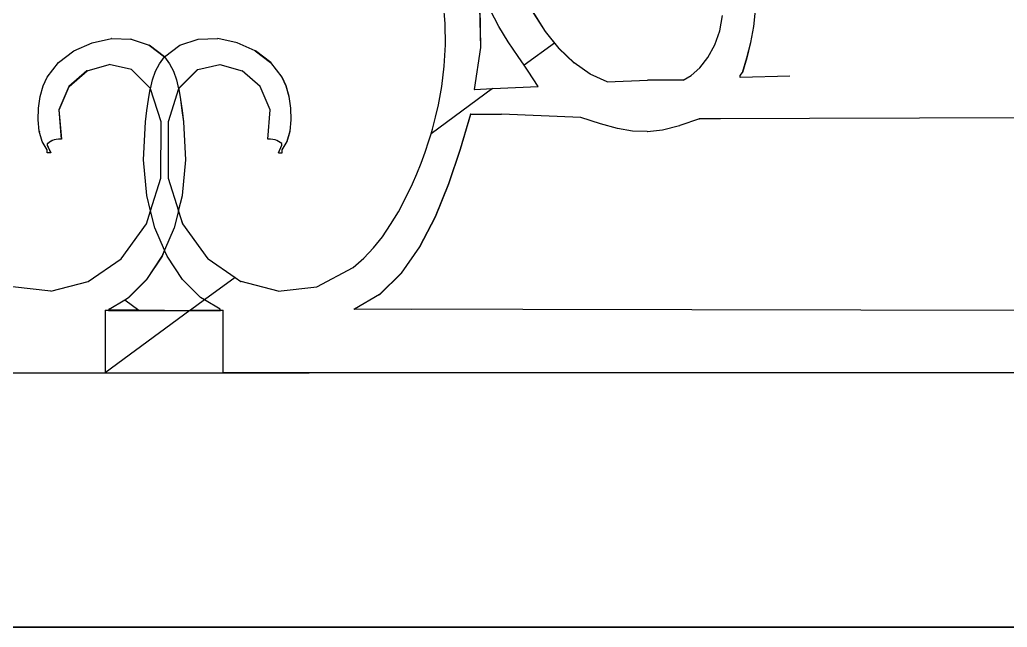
# Model space of a CAD drawing. Header units: inches. Extents: x 3672 to 10975, y -27382 to -746.
# Drawn here: x 4396.46 to 4405.79, y -26998.6 to -26992.85 of the extents above; entities that cross this region are included whole.
import ezdxf

# ---------------------------------------------------------------- set-up
doc = ezdxf.new("R2010")
doc.units = ezdxf.units.IN
doc.header["$LTSCALE"] = 17
doc.header["$MEASUREMENT"] = 0

msp = doc.modelspace()

# ---------------------------------------------------------------- linework, layer by layer
for p, q in [((4400.4804, -26992.8875), (4400.4658, -26992.6931)), ((4400.8066, -26992.7375), (4400.8138, -26993.1122)), ((4400.816, -26993.1122), (4400.8088, -26992.7375)), ((4400.9872, -26992.9134), (4400.9058, -26992.757)), ((4401.3142, -26992.785), (4401.427, -26992.9611)), ((4401.4292, -26992.9611), (4401.3164, -26992.785)), ((4403.078, -26992.9542), (4403.1035, -26992.8102)), ((4403.4107, -26992.7586), (4403.3954, -26992.9146)), ((4403.3976, -26992.9146), (4403.4129, -26992.7586)), ((4400.4821, -26993.0883), (4400.4804, -26992.8875)), ((4401.0761, -26993.0576), (4400.9872, -26992.9134)), ((4403.3954, -26992.9146), (4403.3678, -26993.066)), ((4403.3699, -26993.066), (4403.3976, -26992.9146)), ((4403.3954, -26992.9146), (4403.3976, -26992.9146)), ((4401.427, -26992.9611), (4401.4292, -26992.9611)), ((4401.427, -26992.9611), (4401.515, -26993.0703)), ((4401.5579, -26993.1209), (4401.4292, -26992.9611)), ((4403.0294, -26993.0876), (4403.078, -26992.9542)), ((4396.9701, -26993.1447), (4397.1412, -26993.0673)), ((4397.1412, -26993.0673), (4397.3252, -26993.0285)), ((4397.3274, -26993.0285), (4397.3252, -26993.0285)), ((4397.3274, -26993.0285), (4397.5093, -26993.034)), ((4397.5115, -26993.034), (4397.5093, -26993.034)), ((4397.5115, -26993.034), (4397.6809, -26993.0898)), ((4397.6831, -26993.0898), (4397.6809, -26993.0898)), ((4397.6809, -26993.0898), (4397.8262, -26993.2017)), ((4397.8279, -26993.2004), (4397.6831, -26993.0898)), ((4397.8279, -26993.2004), (4397.9727, -26993.0898)), ((4397.9727, -26993.0898), (4398.1444, -26993.034)), ((4398.1444, -26993.034), (4398.3285, -26993.0285)), ((4398.3285, -26993.0285), (4398.3306, -26993.0285)), ((4398.5124, -26993.0673), (4398.3306, -26993.0285)), ((4398.5124, -26993.0673), (4398.5146, -26993.0673)), ((4398.6836, -26993.1447), (4398.5146, -26993.0673)), ((4400.4719, -26993.2881), (4400.4821, -26993.0883)), ((4400.8138, -26993.1122), (4400.7545, -26993.5091)), ((4400.7567, -26993.509), (4400.816, -26993.1122)), ((4400.8138, -26993.1122), (4400.816, -26993.1122)), ((4401.1698, -26993.1958), (4401.0761, -26993.0576)), ((4401.515, -26993.0703), (4401.2284, -26993.2807)), ((4401.515, -26993.0703), (4401.5558, -26993.1209)), ((4402.9639, -26993.2056), (4403.0294, -26993.0876)), ((4403.3678, -26993.066), (4403.3315, -26993.2111)), ((4403.3336, -26993.2111), (4403.3699, -26993.066)), ((4403.3678, -26993.066), (4403.3699, -26993.066)), ((4396.8244, -26993.2549), (4396.9701, -26993.1447)), ((4397.7785, -26993.2651), (4397.8262, -26993.2017)), ((4397.8262, -26993.2017), (4397.8275, -26993.2017)), ((4397.8275, -26993.2017), (4397.8279, -26993.2004)), ((4397.8275, -26993.2017), (4397.8752, -26993.2651)), ((4398.6836, -26993.1447), (4398.6858, -26993.1447)), ((4398.6836, -26993.1447), (4398.8293, -26993.2549)), ((4398.8315, -26993.2549), (4398.6858, -26993.1447)), ((4401.2284, -26993.2807), (4401.1698, -26993.1958)), ((4401.5558, -26993.1209), (4401.5579, -26993.1209)), ((4401.5558, -26993.1209), (4401.6978, -26993.2578)), ((4401.7, -26993.2578), (4401.5579, -26993.1209)), ((4402.8879, -26993.3037), (4402.9639, -26993.2056)), ((4396.7167, -26993.392), (4396.8244, -26993.2549)), ((4397.0948, -26993.3312), (4397.3031, -26993.2721)), ((4397.5154, -26993.3212), (4397.3031, -26993.2721)), ((4397.7416, -26993.3374), (4397.7785, -26993.2651)), ((4397.8752, -26993.2651), (4397.9121, -26993.3374)), ((4398.1404, -26993.3212), (4398.3506, -26993.2721)), ((4398.3506, -26993.2721), (4398.5611, -26993.3312)), ((4398.8293, -26993.2549), (4398.8315, -26993.2549)), ((4398.8293, -26993.2549), (4398.9369, -26993.392)), ((4398.9391, -26993.392), (4398.8315, -26993.2549)), ((4400.4502, -26993.4796), (4400.4719, -26993.2881)), ((4401.2655, -26993.3344), (4401.2284, -26993.2807)), ((4401.6978, -26993.2578), (4401.7, -26993.2578)), ((4401.8505, -26993.365), (4401.7, -26993.2578)), ((4402.8075, -26993.3771), (4402.8879, -26993.3037)), ((4403.3315, -26993.2111), (4403.2901, -26993.3481)), ((4403.2923, -26993.3481), (4403.3336, -26993.2111)), ((4403.3315, -26993.2111), (4403.3336, -26993.2111)), ((4396.6794, -26993.4754), (4396.7167, -26993.392)), ((4397.0926, -26993.3312), (4396.9218, -26993.4806)), ((4396.924, -26993.4806), (4397.0948, -26993.3312)), ((4397.0948, -26993.3312), (4397.0926, -26993.3312)), ((4397.6917, -26993.4966), (4397.5154, -26993.3212)), ((4397.7135, -26993.4181), (4397.7416, -26993.3374)), ((4397.9121, -26993.3374), (4397.9402, -26993.4181)), ((4398.1382, -26993.3212), (4397.962, -26993.4966)), ((4397.9642, -26993.4966), (4398.1404, -26993.3212)), ((4398.1382, -26993.3212), (4398.1404, -26993.3212)), ((4398.7318, -26993.4806), (4398.5611, -26993.3312)), ((4398.9369, -26993.392), (4398.9743, -26993.4754)), ((4398.9369, -26993.392), (4398.9391, -26993.392)), ((4398.9764, -26993.4754), (4398.9391, -26993.392)), ((4401.3604, -26993.4798), (4401.2655, -26993.3344)), ((4401.8505, -26993.365), (4401.8526, -26993.365)), ((4402.0111, -26993.4359), (4401.8526, -26993.365)), ((4402.7291, -26993.4213), (4402.8075, -26993.3771)), ((4403.2901, -26993.3481), (4403.2677, -26993.3774)), ((4403.2677, -26993.3774), (4403.2677, -26993.392)), ((4403.2677, -26993.3774), (4403.2698, -26993.3774)), ((4403.2677, -26993.392), (4403.2698, -26993.3919)), ((4403.2698, -26993.3774), (4403.2923, -26993.3481)), ((4403.2698, -26993.3919), (4403.2698, -26993.3774)), ((4403.2698, -26993.3919), (4403.7395, -26993.3813)), ((4403.2901, -26993.3481), (4403.2923, -26993.3481)), ((4396.6515, -26993.5752), (4396.6794, -26993.4754)), ((4396.9218, -26993.4806), (4396.8288, -26993.7021)), ((4396.831, -26993.7021), (4396.924, -26993.4806)), ((4396.924, -26993.4806), (4396.9218, -26993.4806)), ((4397.6932, -26993.5016), (4397.7135, -26993.4181)), ((4397.9402, -26993.4181), (4397.9604, -26993.5016)), ((4398.8249, -26993.7021), (4398.7318, -26993.4806)), ((4398.9743, -26993.4754), (4398.9764, -26993.4754)), ((4398.9743, -26993.4754), (4399.0022, -26993.5752)), ((4399.0043, -26993.5752), (4398.9764, -26993.4754)), ((4400.4179, -26993.6555), (4400.4502, -26993.4796)), ((4400.9302, -26993.5007), (4401.3604, -26993.4798)), ((4402.0111, -26993.4359), (4402.3925, -26993.4213)), ((4402.7291, -26993.4213), (4402.3925, -26993.4213)), ((4396.6349, -26993.6844), (4396.6515, -26993.5752)), ((4397.6751, -26993.6031), (4397.692, -26993.5068)), ((4397.6932, -26993.5016), (4397.6917, -26993.4966)), ((4397.692, -26993.5068), (4397.6932, -26993.5016)), ((4397.7938, -26993.8165), (4397.6932, -26993.5016)), ((4397.9604, -26993.5016), (4397.8599, -26993.8165)), ((4397.9617, -26993.4977), (4397.9604, -26993.5016)), ((4397.9604, -26993.5016), (4397.9614, -26993.5054)), ((4397.9614, -26993.5054), (4397.9626, -26993.5016)), ((4397.9614, -26993.5054), (4397.9617, -26993.5068)), ((4397.962, -26993.4966), (4397.9617, -26993.4977)), ((4397.9626, -26993.5016), (4397.9617, -26993.4977)), ((4397.9617, -26993.5068), (4397.9786, -26993.6031)), ((4397.9639, -26993.5068), (4397.9617, -26993.5068)), ((4397.962, -26993.4966), (4397.9642, -26993.4966)), ((4397.9626, -26993.5016), (4397.9642, -26993.4966)), ((4397.9639, -26993.5068), (4397.9626, -26993.5016)), ((4397.9808, -26993.6031), (4397.9639, -26993.5068)), ((4399.0022, -26993.5752), (4399.0043, -26993.5752)), ((4399.0022, -26993.5752), (4399.0188, -26993.6844)), ((4399.021, -26993.6844), (4399.0043, -26993.5752)), ((4400.9286, -26993.5007), (4400.3469, -26993.9275)), ((4400.7545, -26993.5091), (4400.7567, -26993.509)), ((4400.7567, -26993.509), (4400.9286, -26993.5007)), ((4400.9286, -26993.5007), (4400.9302, -26993.5007)), ((4397.6607, -26993.7065), (4397.6751, -26993.6031)), ((4397.9786, -26993.6031), (4397.993, -26993.7065)), ((4397.9808, -26993.6031), (4397.9786, -26993.6031)), ((4397.9952, -26993.7065), (4397.9808, -26993.6031)), ((4400.3902, -26993.7711), (4400.4179, -26993.6555)), ((4396.6313, -26993.7962), (4396.6349, -26993.6844)), ((4396.831, -26993.7021), (4396.8288, -26993.7021)), ((4396.8288, -26993.7021), (4396.8514, -26993.9776)), ((4396.8535, -26993.9776), (4396.831, -26993.7021)), ((4397.6467, -26993.8165), (4397.6607, -26993.7065)), ((4397.993, -26993.7065), (4398.007, -26993.8165)), ((4397.9952, -26993.7065), (4397.993, -26993.7065)), ((4398.0091, -26993.8165), (4397.9952, -26993.7065)), ((4398.8023, -26993.9776), (4398.8249, -26993.7021)), ((4399.0188, -26993.6844), (4399.021, -26993.6844)), ((4399.0188, -26993.6844), (4399.0224, -26993.7962)), ((4399.0246, -26993.7962), (4399.021, -26993.6844)), ((4400.3598, -26993.8844), (4400.3902, -26993.7711)), ((4400.7208, -26993.7433), (4400.6222, -26994.0746)), ((4400.6244, -26994.0746), (4400.723, -26993.7433)), ((4400.723, -26993.7433), (4400.7208, -26993.7433)), ((4400.723, -26993.7433), (4401.0125, -26993.7433)), ((4401.7643, -26993.7726), (4401.0125, -26993.7433)), ((4396.6425, -26993.904), (4396.6313, -26993.7962)), ((4397.6275, -26994.1759), (4397.6467, -26993.8165)), ((4397.7923, -26994.3471), (4397.7938, -26993.8165)), ((4397.8599, -26993.8165), (4397.8614, -26994.3471)), ((4398.0091, -26993.8165), (4398.007, -26993.8165)), ((4398.007, -26993.8165), (4398.0261, -26994.1759)), ((4398.0283, -26994.1759), (4398.0091, -26993.8165)), ((4399.0224, -26993.7962), (4399.0112, -26993.904)), ((4399.0133, -26993.904), (4399.0246, -26993.7962)), ((4399.0224, -26993.7962), (4399.0246, -26993.7962)), ((4401.9501, -26993.8345), (4401.7643, -26993.7726)), ((4402.1089, -26993.8785), (4401.9501, -26993.8345)), ((4402.5364, -26993.8907), (4402.696, -26993.8509)), ((4402.696, -26993.8509), (4402.6981, -26993.8509)), ((4402.8862, -26993.7872), (4402.6981, -26993.8509)), ((4407.7063, -26993.7726), (4402.8819, -26993.7872)), ((4402.8862, -26993.7872), (4402.8884, -26993.7872)), ((4403.0831, -26993.7867), (4402.8884, -26993.7872)), ((4396.6704, -26994.0009), (4396.6425, -26993.904)), ((4396.6449, -26993.9049), (4396.6454, -26993.9067)), ((4399.0112, -26993.904), (4398.9833, -26994.0009)), ((4398.9854, -26994.0009), (4399.0133, -26993.904)), ((4399.0112, -26993.904), (4399.0133, -26993.904)), ((4400.3267, -26993.995), (4400.3469, -26993.9275)), ((4400.3469, -26993.9275), (4400.3598, -26993.8844)), ((4402.2518, -26993.9033), (4402.1089, -26993.8785)), ((4402.3899, -26993.9077), (4402.2518, -26993.9033)), ((4402.3899, -26993.9077), (4402.392, -26993.9077)), ((4402.392, -26993.9077), (4402.5342, -26993.8907)), ((4402.5342, -26993.8907), (4402.5364, -26993.8907)), ((4396.7167, -26994.08), (4396.6704, -26994.0009)), ((4396.7189, -26994.0215), (4396.7167, -26994.0215)), ((4396.7167, -26994.0215), (4396.7167, -26994.0361)), ((4396.7189, -26994.0361), (4396.7167, -26994.0361)), ((4396.7167, -26994.0361), (4396.7504, -26994.1093)), ((4396.7189, -26994.0215), (4396.7332, -26994.0099)), ((4396.7189, -26994.0361), (4396.7189, -26994.0215)), ((4396.7526, -26994.1093), (4396.7189, -26994.0361)), ((4396.7354, -26994.0099), (4396.7332, -26994.0099)), ((4396.7489, -26994.0001), (4396.7354, -26994.0099)), ((4396.7511, -26994.0001), (4396.7489, -26994.0001)), ((4396.7649, -26993.9921), (4396.7511, -26994.0001)), ((4396.767, -26993.9921), (4396.7649, -26993.9921)), ((4396.7821, -26993.9858), (4396.767, -26993.9921)), ((4396.7843, -26993.9858), (4396.7821, -26993.9858)), ((4396.8016, -26993.9813), (4396.7843, -26993.9858)), ((4396.8037, -26993.9813), (4396.8016, -26993.9813)), ((4396.8243, -26993.9786), (4396.8037, -26993.9813)), ((4396.8265, -26993.9786), (4396.8243, -26993.9786)), ((4396.8514, -26993.9776), (4396.8265, -26993.9786)), ((4396.8535, -26993.9776), (4396.8514, -26993.9776)), ((4398.8293, -26993.9786), (4398.8023, -26993.9776)), ((4398.8521, -26993.9813), (4398.8293, -26993.9786)), ((4398.8716, -26993.9858), (4398.8521, -26993.9813)), ((4398.8888, -26993.9921), (4398.8716, -26993.9858)), ((4398.9047, -26994.0001), (4398.8888, -26993.9921)), ((4398.9033, -26994.1093), (4398.9369, -26994.0361)), ((4398.9205, -26994.0099), (4398.9047, -26994.0001)), ((4398.9369, -26994.0215), (4398.9205, -26994.0099)), ((4398.9833, -26994.0009), (4398.9369, -26994.08)), ((4398.9369, -26994.0361), (4398.9369, -26994.0215)), ((4398.9391, -26994.08), (4398.9854, -26994.0009)), ((4398.9833, -26994.0009), (4398.9854, -26994.0009)), ((4400.2912, -26994.1026), (4400.3267, -26993.995)), ((4396.7167, -26994.1093), (4396.7167, -26994.08)), ((4396.7504, -26994.1093), (4396.7167, -26994.1093)), ((4396.7526, -26994.1093), (4396.7504, -26994.1093)), ((4398.9033, -26994.1093), (4398.9369, -26994.1093)), ((4398.9369, -26994.08), (4398.9391, -26994.08)), ((4398.9369, -26994.08), (4398.9369, -26994.1093)), ((4398.9369, -26994.1093), (4398.9391, -26994.1093)), ((4398.9391, -26994.1093), (4398.9391, -26994.08)), ((4400.2534, -26994.2065), (4400.2912, -26994.1026)), ((4400.6222, -26994.0746), (4400.5121, -26994.4015)), ((4400.5143, -26994.4015), (4400.6244, -26994.0746)), ((4400.6222, -26994.0746), (4400.6244, -26994.0746)), ((4397.6596, -26994.512), (4397.6275, -26994.1759)), ((4398.0261, -26994.1759), (4397.994, -26994.512)), ((4397.9962, -26994.512), (4398.0283, -26994.1759)), ((4398.0283, -26994.1759), (4398.0261, -26994.1759)), ((4400.2133, -26994.3065), (4400.2534, -26994.2065)), ((4400.1711, -26994.4021), (4400.2133, -26994.3065)), ((4397.6957, -26994.6558), (4397.7923, -26994.3471)), ((4397.8614, -26994.3471), (4397.958, -26994.6558)), ((4400.1061, -26994.5365), (4400.1711, -26994.4021)), ((4400.5121, -26994.4015), (4400.3857, -26994.7131)), ((4400.3879, -26994.7131), (4400.5143, -26994.4015)), ((4400.5121, -26994.4015), (4400.5143, -26994.4015)), ((4397.6957, -26994.6558), (4397.6596, -26994.512)), ((4397.994, -26994.512), (4397.9589, -26994.6519)), ((4397.9601, -26994.6558), (4397.9962, -26994.512)), ((4397.9962, -26994.512), (4397.994, -26994.512)), ((4400.0377, -26994.665), (4400.1061, -26994.5365)), ((4397.6565, -26994.7812), (4397.6957, -26994.6558)), ((4397.7363, -26994.8176), (4397.6957, -26994.6558)), ((4397.958, -26994.6558), (4397.9174, -26994.8176)), ((4397.9589, -26994.6519), (4397.958, -26994.6558)), ((4397.958, -26994.6558), (4397.9592, -26994.6596)), ((4397.9601, -26994.6558), (4397.9589, -26994.6519)), ((4397.9592, -26994.6596), (4397.9601, -26994.6558)), ((4397.9592, -26994.6596), (4397.9972, -26994.7812)), ((4397.9994, -26994.7812), (4397.9601, -26994.6558)), ((4399.9648, -26994.7869), (4400.0377, -26994.665)), ((4397.4172, -26995.1099), (4397.6565, -26994.7812)), ((4397.9972, -26994.7812), (4398.2365, -26995.1099)), ((4397.9972, -26994.7812), (4397.9994, -26994.7812)), ((4398.2386, -26995.1099), (4397.9994, -26994.7812)), ((4399.8865, -26994.9015), (4399.9648, -26994.7869)), ((4400.3857, -26994.7131), (4400.2383, -26994.9985)), ((4400.2404, -26994.9985), (4400.3879, -26994.7131)), ((4400.3857, -26994.7131), (4400.3879, -26994.7131)), ((4397.8268, -26995.0294), (4397.7363, -26994.8176)), ((4397.9174, -26994.8176), (4397.8268, -26995.0294)), ((4399.8019, -26995.0078), (4399.8865, -26994.9015)), ((4397.8268, -26995.0294), (4397.803, -26995.0852)), ((4397.8051, -26995.0852), (4397.8279, -26995.0319)), ((4397.8279, -26995.0319), (4397.8268, -26995.0294)), ((4397.8507, -26995.0852), (4397.8279, -26995.0319)), ((4399.7101, -26995.1051), (4399.8019, -26995.0078)), ((4400.2383, -26994.9985), (4400.0649, -26995.2467)), ((4400.0671, -26995.2467), (4400.2404, -26994.9985)), ((4400.2383, -26994.9985), (4400.2404, -26994.9985)), ((4397.1054, -26995.3244), (4397.4172, -26995.1099)), ((4397.803, -26995.0852), (4397.6575, -26995.3077)), ((4397.6596, -26995.3077), (4397.8051, -26995.0852)), ((4397.8051, -26995.0852), (4397.803, -26995.0852)), ((4397.9962, -26995.3077), (4397.8507, -26995.0852)), ((4398.2365, -26995.1099), (4398.2386, -26995.1099)), ((4398.2386, -26995.1099), (4398.4941, -26995.2871)), ((4399.6101, -26995.1926), (4399.7101, -26995.1051)), ((4399.2659, -26995.3746), (4399.6101, -26995.1926)), ((4400.0649, -26995.2467), (4399.8608, -26995.4468)), ((4399.863, -26995.4468), (4400.0671, -26995.2467)), ((4400.0649, -26995.2467), (4400.0671, -26995.2467)), ((4396.752, -26995.4155), (4397.1054, -26995.3244)), ((4397.6575, -26995.3077), (4397.4876, -26995.4777)), ((4397.4898, -26995.4777), (4397.6596, -26995.3077)), ((4397.6596, -26995.3077), (4397.6575, -26995.3077)), ((4398.166, -26995.4777), (4397.9962, -26995.3077)), ((4398.4941, -26995.2871), (4398.2041, -26995.5)), ((4398.4941, -26995.2871), (4398.5482, -26995.3244)), ((4398.5482, -26995.3244), (4398.5504, -26995.3244)), ((4398.9017, -26995.4155), (4398.5504, -26995.3244)), ((4396.752, -26995.4155), (4396.3899, -26995.3746)), ((4398.9017, -26995.4155), (4399.2659, -26995.3746)), ((4399.8608, -26995.4468), (4399.6235, -26995.5878)), ((4399.8608, -26995.4468), (4399.863, -26995.4468)), ((4397.3023, -26995.5878), (4397.4518, -26995.5)), ((4397.4508, -26995.4993), (4397.4518, -26995.5)), ((4397.4518, -26995.5), (4397.4876, -26995.4777)), ((4397.4518, -26995.5), (4397.5842, -26995.5972)), ((4397.4898, -26995.4777), (4397.4876, -26995.4777)), ((4398.2041, -26995.5), (4398.0716, -26995.5972)), ((4398.2041, -26995.5), (4398.166, -26995.4777)), ((4398.3535, -26995.5878), (4398.2041, -26995.5)), ((4397.2665, -26995.595), (4397.2665, -26996.188)), ((4397.2665, -26995.595), (4397.3001, -26995.5953)), ((4398.0671, -26995.6005), (4397.2665, -26996.188)), ((4397.3023, -26995.5878), (4397.3001, -26995.5878)), ((4397.3001, -26995.5878), (4397.3001, -26995.5953)), ((4397.3023, -26995.5953), (4397.3001, -26995.5953)), ((4397.3001, -26995.5953), (4397.3001, -26995.6025)), ((4397.3001, -26995.6025), (4397.8268, -26995.5989)), ((4397.3023, -26995.5953), (4397.3023, -26995.5878)), ((4397.5842, -26995.5972), (4397.3023, -26995.5953)), ((4397.8268, -26995.5989), (4397.5842, -26995.5972)), ((4397.8279, -26995.5989), (4397.8268, -26995.5989)), ((4397.8279, -26995.5989), (4398.0716, -26995.5972)), ((4397.8279, -26995.5989), (4398.0671, -26995.6005)), ((4398.0716, -26995.5972), (4398.0671, -26995.6005)), ((4398.0671, -26995.6005), (4398.3535, -26995.6025)), ((4398.0716, -26995.5972), (4398.3535, -26995.5953)), ((4398.3535, -26995.5953), (4398.3535, -26995.5878)), ((4398.3535, -26995.5953), (4398.3828, -26995.5951)), ((4398.3535, -26995.6025), (4398.3535, -26995.5953)), ((4398.3828, -26996.188), (4398.3828, -26995.5951)), ((4407.8724, -26995.6025), (4399.617, -26995.5878)), ((4399.6213, -26995.5878), (4399.6235, -26995.5878)), ((4400.1654, -26995.5888), (4399.6235, -26995.5878)), ((4382.2345, -26996.188), (4397.2665, -26996.188)), ((4397.2665, -26996.188), (4398.3828, -26996.188)), ((4398.3828, -26996.188), (4399.1952, -26996.188)), ((4413.4148, -26996.188), (4398.3828, -26996.188)), ((4407.6883, -26998.5956), (4381.7836, -26998.5956)), ((4387.961, -26998.5956), (4413.7836, -26998.5956))]:
    msp.add_line(p, q)

doc.saveas('drawing.dxf')
